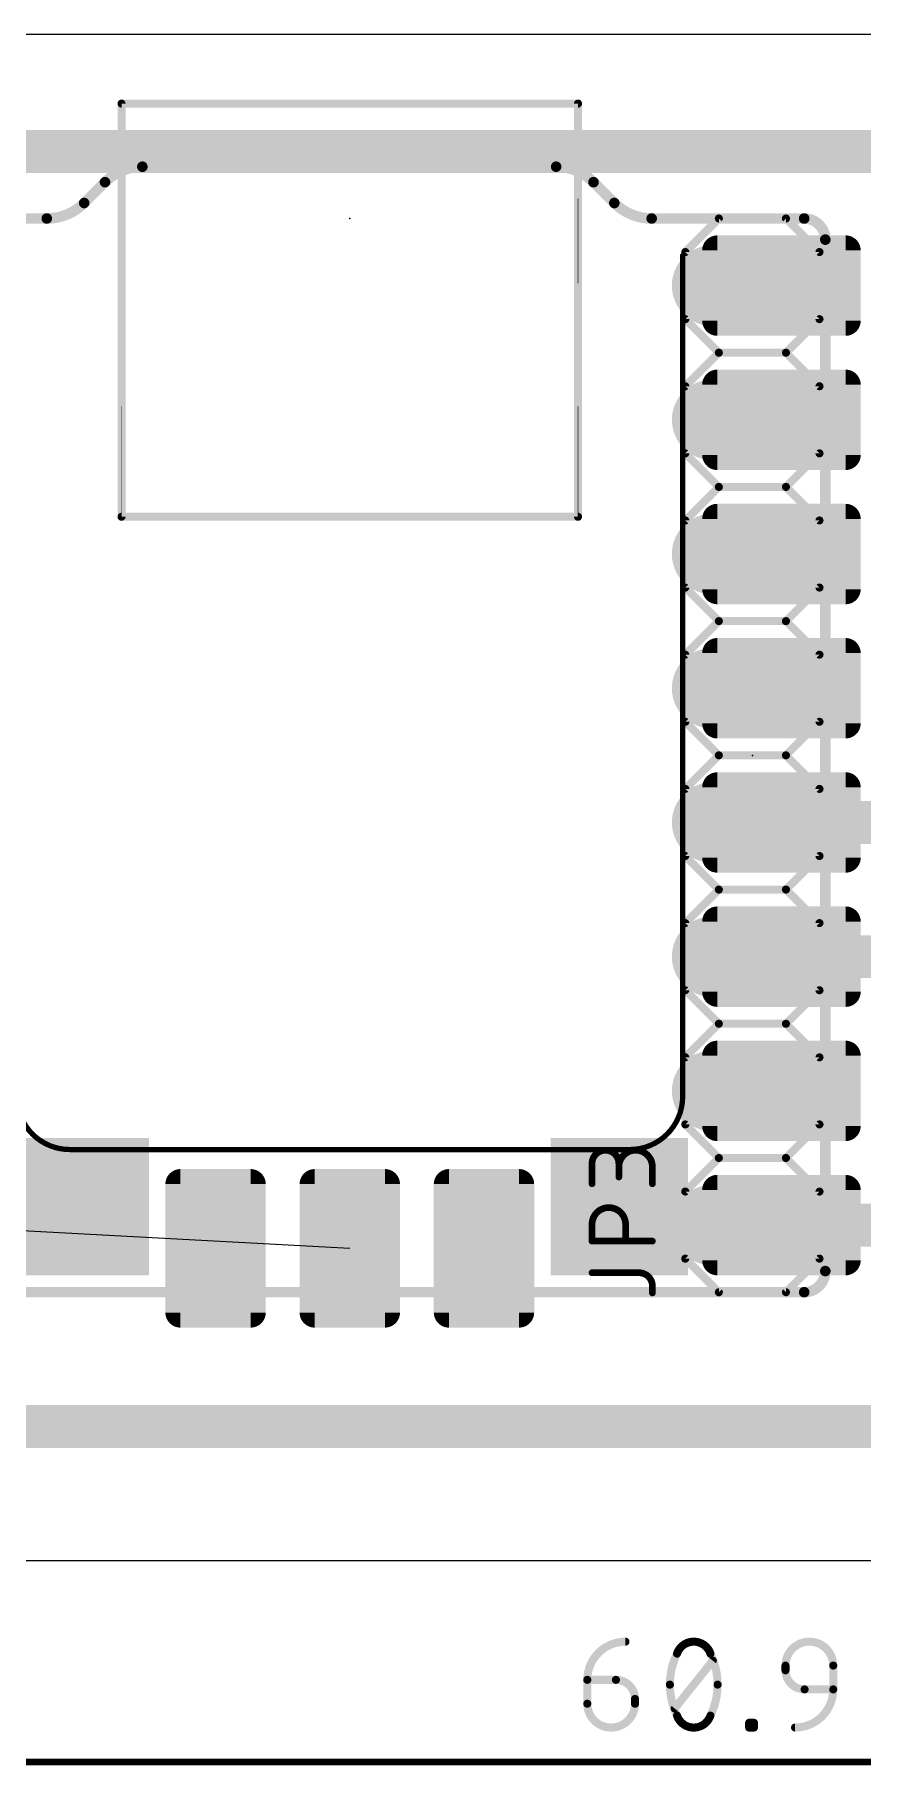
# Model space of a CAD drawing. Extents: x 37 to 104.2, y 46.2 to 81.
# Drawn here: x 60.07 to 75.74, y 48.2 to 80.95 of the extents above; entities that cross this region are included whole.
import ezdxf

# ---------------------------------------------------------------- set-up
doc = ezdxf.new("R2010")
doc.units = 0
for name, color, linetype in [('1', 12, 'CONTINUOUS'), ('17', 110, 'CONTINUOUS'), ('19', 53, 'CONTINUOUS'), ('20', 31, 'CONTINUOUS'), ('21', 253, 'CONTINUOUS'), ('23', 53, 'CONTINUOUS'), ('25', 253, 'CONTINUOUS'), ('41', 12, 'CONTINUOUS'), ('51', 253, 'CONTINUOUS')]:
    doc.layers.add(name, color=color, linetype=linetype)

# ---------------------------------------------------------------- blocks, each defined once
blk = doc.blocks.new('RECT')
blk.add_solid([(-0.5, -0.5), (0.5, -0.5), (-0.5, 0.5), (0.5, 0.5)])
blk = doc.blocks.new('RECT480000X304000R30')
at = {"const_width": 0.285}
blk.add_lwpolyline([(1.3575, -0.665), (1.3575, 0.665, 0.4142), (1.215, 0.8075), (-1.215, 0.8075, 0.4142), (-1.3575, 0.665), (-1.3575, -0.665, 0.4142), (-1.215, -0.8075), (1.215, -0.8075, 0.4142)], format="xyb", close=True, dxfattribs=at)
blk.add_solid([(-1.2404, -0.6904), (1.2404, -0.6904), (-1.2404, 0.6904), (1.2404, 0.6904)])
blk = doc.blocks.new('LONGP100')
at = {"const_width": 1}
blk.add_lwpolyline([(-0.5, 0), (0.5, 0)], dxfattribs=at)
at = {"const_width": 0.5}
for points in [[(-0.5, 0.25, 1), (-0.5, -0.25)], [(0.5, -0.25, 1), (0.5, 0.25)]]:
    blk.add_lwpolyline(points, format="xyb", dxfattribs=at)

msp = doc.modelspace()

# ---------------------------------------------------------------- linework, layer by layer
at = {"layer": '1'}
for points, const_width in [([(77.47, 78.74), (45.72, 78.74)], 0.8128), ([(74.21, 66.04), (79.44, 66.04)], 0.8128), ([(74.21, 63.5), (79.48, 63.5)], 0.8128), ([(74.21, 58.42), (78.74, 58.42)], 0.8128), ([(87.63, 54.61), (55.88, 54.61)], 0.8128), ([(72.1886, 49.2719), (72.9111, 50.1751)], 0.1524), ([(74.2867, 49.9944), (74.2867, 50.0847)], 0.1524), ([(75.1898, 50.0847), (75.1898, 49.6332)], 0.1524), ([(70.5352, 49.8138), (71.0771, 49.8138)], 0.1524), ([(70.5352, 49.3623), (70.5352, 49.8138)], 0.1524), ([(71.4383, 49.4526), (71.4383, 49.3623)], 0.1524), ([(75.1898, 49.6332), (74.6479, 49.6332)], 0.1524), ([(73.5989, 48.9107), (73.5989, 49.001)], 0.1524), ([(73.5989, 49.001), (73.6892, 49.001)], 0.1524), ([(73.6892, 48.9107), (73.5989, 48.9107)], 0.1524), ([(73.6892, 49.001), (73.6892, 48.9107)], 0.1524), ([(43.245, 48.26), (104.055, 48.26)], 0.13)]:
    msp.add_lwpolyline(points, dxfattribs=dict(at, const_width=const_width))
for points, const_width in [([(74.21, 66.2432, 1), (74.21, 65.8368)], 0.4064), ([(74.21, 63.7032, 1), (74.21, 63.2968)], 0.4064), ([(74.21, 58.6232, 1), (74.21, 58.2168)], 0.4064), ([(71.2577, 50.5363, 0.4142), (70.5352, 49.8138)], 0.1524), ([(71.2577, 50.4982, 1), (71.2577, 50.5744)], 0.0762), ([(72.5499, 50.5363, 0.3205), (72.2338, 50.3105)], 0.1524), ([(72.866, 50.3105, 0.3205), (72.5499, 50.5363)], 0.1524), ([(72.5499, 50.5744, 1), (72.5499, 50.4982)], 0.0762), ([(72.5499, 50.4982, 1), (72.5499, 50.5744)], 0.0762), ([(75.1898, 50.0847, 1), (74.2867, 50.0847)], 0.1524), ([(72.2338, 50.3105, 0.1139), (72.0983, 49.7235)], 0.1524), ([(72.1977, 50.3229, 1), (72.2698, 50.2982)], 0.0762), ([(72.268, 50.2938, 1), (72.1995, 50.3272)], 0.0762), ([(72.9002, 50.3272, 1), (72.8317, 50.2938)], 0.0762), ([(73.0014, 49.7235, 0.1139), (72.866, 50.3105)], 0.1524), ([(72.8299, 50.2982, 1), (72.902, 50.3229)], 0.0762), ([(72.9409, 50.1513, 1), (72.8814, 50.1989)], 0.0762), ([(74.3248, 50.0847, 1), (74.2486, 50.0847)], 0.0762), ([(74.2486, 50.0847, 1), (74.3248, 50.0847)], 0.0762), ([(75.2279, 50.0847, 1), (75.1517, 50.0847)], 0.0762), ([(75.1517, 50.0847, 1), (75.2279, 50.0847)], 0.0762), ([(70.5352, 49.8519, 1), (70.5352, 49.7757)], 0.0762), ([(70.5733, 49.8138, 1), (70.4971, 49.8138)], 0.0762), ([(70.4971, 49.8138, 1), (70.5733, 49.8138)], 0.0762), ([(71.4383, 49.4526, 0.4142), (71.0771, 49.8138)], 0.1524), ([(71.0771, 49.8519, 1), (71.0771, 49.7757)], 0.0762), ([(71.0771, 49.7757, 1), (71.0771, 49.8519)], 0.0762), ([(72.0983, 49.7235, 0.1139), (72.2338, 49.1365)], 0.1524), ([(72.1364, 49.7235, 1), (72.0602, 49.7235)], 0.0762), ([(72.866, 49.1365, 0.1139), (73.0014, 49.7235)], 0.1524), ([(73.0395, 49.7235, 1), (72.9633, 49.7235)], 0.0762), ([(74.2867, 49.9944, 0.4142), (74.6479, 49.6332)], 0.1524), ([(74.3248, 49.9944, 1), (74.2486, 49.9944)], 0.0762), ([(74.2486, 49.9944, 1), (74.3248, 49.9944)], 0.0762), ([(71.4764, 49.4526, 1), (71.4002, 49.4526)], 0.0762), ([(71.4002, 49.4526, 1), (71.4764, 49.4526)], 0.0762), ([(72.0602, 49.7235, 1), (72.1364, 49.7235)], 0.0762), ([(72.9633, 49.7235, 1), (73.0395, 49.7235)], 0.0762), ([(74.4673, 48.9107, 0.4142), (75.1898, 49.6332)], 0.1524), ([(74.6479, 49.6713, 1), (74.6479, 49.5951)], 0.0762), ([(74.6479, 49.5951, 1), (74.6479, 49.6713)], 0.0762), ([(75.2279, 49.6332, 1), (75.1517, 49.6332)], 0.0762), ([(75.1517, 49.6332, 1), (75.2279, 49.6332)], 0.0762), ([(75.1898, 49.5951, 1), (75.1898, 49.6713)], 0.0762), ([(70.5352, 49.3623, 1), (71.4383, 49.3623)], 0.1524), ([(70.5733, 49.3623, 1), (70.4971, 49.3623)], 0.0762), ([(70.4971, 49.3623, 1), (70.5733, 49.3623)], 0.0762), ([(71.4764, 49.3623, 1), (71.4002, 49.3623)], 0.0762), ([(71.4002, 49.3623, 1), (71.4764, 49.3623)], 0.0762), ([(72.1589, 49.2957, 1), (72.2184, 49.2481)], 0.0762), ([(72.2698, 49.1488, 1), (72.1977, 49.1241)], 0.0762), ([(72.2338, 49.1365, 0.3205), (72.5499, 48.9107)], 0.1524), ([(72.1995, 49.1198, 1), (72.268, 49.1532)], 0.0762), ([(72.5499, 48.9107, 0.3205), (72.866, 49.1365)], 0.1524), ([(72.8317, 49.1532, 1), (72.9002, 49.1198)], 0.0762), ([(72.902, 49.1241, 1), (72.8299, 49.1488)], 0.0762), ([(72.5499, 48.9488, 1), (72.5499, 48.8726)], 0.0762), ([(72.5499, 48.8726, 1), (72.5499, 48.9488)], 0.0762), ([(73.637, 49.001, 1), (73.5608, 49.001)], 0.0762), ([(73.5989, 49.0391, 1), (73.5989, 48.9629)], 0.0762), ([(73.5989, 48.9488, 1), (73.5989, 48.8726)], 0.0762), ([(73.5608, 48.9107, 1), (73.637, 48.9107)], 0.0762), ([(73.7273, 49.001, 1), (73.6511, 49.001)], 0.0762), ([(73.6511, 48.9107, 1), (73.7273, 48.9107)], 0.0762), ([(73.6892, 48.9629, 1), (73.6892, 49.0391)], 0.0762), ([(73.6892, 48.8726, 1), (73.6892, 48.9488)], 0.0762), ([(74.4673, 48.9488, 1), (74.4673, 48.8726)], 0.0762)]:
    msp.add_lwpolyline(points, format="xyb", dxfattribs=dict(at, const_width=const_width))
at = {"layer": '19'}
msp.add_line((66.04, 57.98), (57.87, 58.42), dxfattribs=at)
at = {"layer": '20'}
for p, q in [((104.12, 80.95), (43.18, 80.95)), ((43.18, 52.07), (104.12, 52.07))]:
    msp.add_line(p, q, dxfattribs=at)
at = {"layer": '20', "const_width": 0.1}
for points in [[(72.34, 76.77), (72.34, 60.85)], [(71.34, 59.85), (60.74, 59.85)]]:
    msp.add_lwpolyline(points, dxfattribs=at)
at = {"layer": '20'}
for points, const_width in [([(72.365, 76.77, 1), (72.315, 76.77)], 0.05), ([(59.74, 60.85, 0.4142), (60.74, 59.85)], 0.1), ([(71.34, 59.85, 0.4142), (72.34, 60.85)], 0.1), ([(72.365, 60.85, 1), (72.315, 60.85)], 0.05), ([(72.315, 60.85, 1), (72.365, 60.85)], 0.05), ([(60.74, 59.875, 1), (60.74, 59.825)], 0.05), ([(60.74, 59.825, 1), (60.74, 59.875)], 0.05), ([(71.34, 59.875, 1), (71.34, 59.825)], 0.05), ([(71.34, 59.825, 1), (71.34, 59.875)], 0.05)]:
    msp.add_lwpolyline(points, format="xyb", dxfattribs=dict(at, const_width=const_width))
at = {"layer": '21'}
for points, const_width in [([(62.1142, 78.45, 0.1989), (61.4071, 78.1571)], 0.2), ([(62.1142, 78.5, 1), (62.1142, 78.4)], 0.1), ([(62.1142, 78.4, 1), (62.1142, 78.5)], 0.1), ([(70.6529, 78.1571, 0.1989), (69.9458, 78.45)], 0.2), ([(69.9458, 78.5, 1), (69.9458, 78.4)], 0.1), ([(69.9458, 78.4, 1), (69.9458, 78.5)], 0.1), ([(61.3718, 78.1925, 1), (61.4425, 78.1218)], 0.1), ([(61.4425, 78.1218, 1), (61.3718, 78.1925)], 0.1), ([(70.6882, 78.1925, 1), (70.6175, 78.1218)], 0.1), ([(70.6175, 78.1218, 1), (70.6882, 78.1925)], 0.1), ([(60.3058, 77.47, 0.1989), (61.0129, 77.7629)], 0.2), ([(60.9775, 77.7982, 1), (61.0482, 77.7275)], 0.1), ([(61.0482, 77.7275, 1), (60.9775, 77.7982)], 0.1), ([(71.0471, 77.7629, 0.1989), (71.7542, 77.47)], 0.2), ([(71.0825, 77.7982, 1), (71.0118, 77.7275)], 0.1), ([(71.0118, 77.7275, 1), (71.0825, 77.7982)], 0.1), ([(60.3058, 77.52, 1), (60.3058, 77.42)], 0.1), ([(60.3058, 77.42, 1), (60.3058, 77.52)], 0.1), ([(71.7542, 77.52, 1), (71.7542, 77.42)], 0.1), ([(71.7542, 77.42, 1), (71.7542, 77.52)], 0.1), ([(73.025, 77.5081, 1), (73.025, 77.4319)], 0.0762), ([(73.0519, 77.4431, 1), (72.9981, 77.4969)], 0.0762), ([(74.3219, 77.4969, 1), (74.2681, 77.4431)], 0.0762), ([(74.295, 77.4319, 1), (74.295, 77.5081)], 0.0762), ([(75.04, 77.07, 0.4142), (74.64, 77.47)], 0.2), ([(74.64, 77.52, 1), (74.64, 77.42)], 0.1), ([(74.64, 77.42, 1), (74.64, 77.52)], 0.1), ([(75.09, 77.07, 1), (74.99, 77.07)], 0.1), ([(74.99, 77.07, 1), (75.09, 77.07)], 0.1), ([(72.4281, 76.835, 1), (72.3519, 76.835)], 0.0762), ([(72.3631, 76.8619, 1), (72.4169, 76.8081)], 0.0762), ([(74.9681, 76.835, 1), (74.8919, 76.835)], 0.0762), ([(74.9031, 76.8081, 1), (74.9569, 76.8619)], 0.0762), ([(72.3519, 75.565, 1), (72.4281, 75.565)], 0.0762), ([(72.4169, 75.5919, 1), (72.3631, 75.5381)], 0.0762), ([(74.8919, 75.565, 1), (74.9681, 75.565)], 0.0762), ([(74.9569, 75.5381, 1), (74.9031, 75.5919)], 0.0762), ([(73.025, 74.9681, 1), (73.025, 74.8919)], 0.0762), ([(73.0519, 74.9031, 1), (72.9981, 74.9569)], 0.0762), ([(72.9981, 74.9031, 1), (73.0519, 74.9569)], 0.0762), ([(74.3219, 74.9569, 1), (74.2681, 74.9031)], 0.0762), ([(74.2681, 74.9569, 1), (74.3219, 74.9031)], 0.0762), ([(74.295, 74.8919, 1), (74.295, 74.9681)], 0.0762), ([(72.4281, 74.295, 1), (72.3519, 74.295)], 0.0762), ([(72.3631, 74.3219, 1), (72.4169, 74.2681)], 0.0762), ([(74.9681, 74.295, 1), (74.8919, 74.295)], 0.0762), ([(74.9031, 74.2681, 1), (74.9569, 74.3219)], 0.0762), ([(72.3519, 73.025, 1), (72.4281, 73.025)], 0.0762), ([(72.4169, 73.0519, 1), (72.3631, 72.9981)], 0.0762), ([(74.8919, 73.025, 1), (74.9681, 73.025)], 0.0762), ([(74.9569, 72.9981, 1), (74.9031, 73.0519)], 0.0762), ([(73.025, 72.4281, 1), (73.025, 72.3519)], 0.0762), ([(73.0519, 72.3631, 1), (72.9981, 72.4169)], 0.0762), ([(72.9981, 72.3631, 1), (73.0519, 72.4169)], 0.0762), ([(74.3219, 72.4169, 1), (74.2681, 72.3631)], 0.0762), ([(74.2681, 72.4169, 1), (74.3219, 72.3631)], 0.0762), ([(74.295, 72.3519, 1), (74.295, 72.4281)], 0.0762), ([(72.4281, 71.755, 1), (72.3519, 71.755)], 0.0762), ([(72.3631, 71.7819, 1), (72.4169, 71.7281)], 0.0762), ([(74.9681, 71.755, 1), (74.8919, 71.755)], 0.0762), ([(74.9031, 71.7281, 1), (74.9569, 71.7819)], 0.0762), ([(72.3519, 70.485, 1), (72.4281, 70.485)], 0.0762), ([(72.4169, 70.5119, 1), (72.3631, 70.4581)], 0.0762), ([(74.8919, 70.485, 1), (74.9681, 70.485)], 0.0762), ([(74.9569, 70.4581, 1), (74.9031, 70.5119)], 0.0762), ([(73.025, 69.8881, 1), (73.025, 69.8119)], 0.0762), ([(73.0519, 69.8231, 1), (72.9981, 69.8769)], 0.0762), ([(72.9981, 69.8231, 1), (73.0519, 69.8769)], 0.0762), ([(74.3219, 69.8769, 1), (74.2681, 69.8231)], 0.0762), ([(74.2681, 69.8769, 1), (74.3219, 69.8231)], 0.0762), ([(74.295, 69.8119, 1), (74.295, 69.8881)], 0.0762), ([(72.4281, 69.215, 1), (72.3519, 69.215)], 0.0762), ([(72.3631, 69.2419, 1), (72.4169, 69.1881)], 0.0762), ([(74.9681, 69.215, 1), (74.8919, 69.215)], 0.0762), ([(74.9031, 69.1881, 1), (74.9569, 69.2419)], 0.0762), ([(72.3519, 67.945, 1), (72.4281, 67.945)], 0.0762), ([(72.4169, 67.9719, 1), (72.3631, 67.9181)], 0.0762), ([(74.8919, 67.945, 1), (74.9681, 67.945)], 0.0762), ([(74.9569, 67.9181, 1), (74.9031, 67.9719)], 0.0762), ([(73.025, 67.3481, 1), (73.025, 67.2719)], 0.0762), ([(73.0519, 67.2831, 1), (72.9981, 67.3369)], 0.0762), ([(72.9981, 67.2831, 1), (73.0519, 67.3369)], 0.0762), ([(74.3219, 67.3369, 1), (74.2681, 67.2831)], 0.0762), ([(74.2681, 67.3369, 1), (74.3219, 67.2831)], 0.0762), ([(74.295, 67.2719, 1), (74.295, 67.3481)], 0.0762), ([(72.4281, 66.675, 1), (72.3519, 66.675)], 0.0762), ([(72.3631, 66.7019, 1), (72.4169, 66.6481)], 0.0762), ([(74.9681, 66.675, 1), (74.8919, 66.675)], 0.0762), ([(74.9031, 66.6481, 1), (74.9569, 66.7019)], 0.0762), ([(72.3519, 65.405, 1), (72.4281, 65.405)], 0.0762), ([(72.4169, 65.4319, 1), (72.3631, 65.3781)], 0.0762), ([(74.8919, 65.405, 1), (74.9681, 65.405)], 0.0762), ([(74.9569, 65.3781, 1), (74.9031, 65.4319)], 0.0762), ([(73.025, 64.8081, 1), (73.025, 64.7319)], 0.0762), ([(73.0519, 64.7431, 1), (72.9981, 64.7969)], 0.0762), ([(72.9981, 64.7431, 1), (73.0519, 64.7969)], 0.0762), ([(74.3219, 64.7969, 1), (74.2681, 64.7431)], 0.0762), ([(74.2681, 64.7969, 1), (74.3219, 64.7431)], 0.0762), ([(74.295, 64.7319, 1), (74.295, 64.8081)], 0.0762), ([(72.4281, 64.135, 1), (72.3519, 64.135)], 0.0762), ([(72.3631, 64.1619, 1), (72.4169, 64.1081)], 0.0762), ([(74.9681, 64.135, 1), (74.8919, 64.135)], 0.0762), ([(74.9031, 64.1081, 1), (74.9569, 64.1619)], 0.0762), ([(72.3519, 62.865, 1), (72.4281, 62.865)], 0.0762), ([(72.4169, 62.8919, 1), (72.3631, 62.8381)], 0.0762), ([(74.8919, 62.865, 1), (74.9681, 62.865)], 0.0762), ([(74.9569, 62.8381, 1), (74.9031, 62.8919)], 0.0762), ([(73.025, 62.2681, 1), (73.025, 62.1919)], 0.0762), ([(73.0519, 62.2031, 1), (72.9981, 62.2569)], 0.0762), ([(72.9981, 62.2031, 1), (73.0519, 62.2569)], 0.0762), ([(74.3219, 62.2569, 1), (74.2681, 62.2031)], 0.0762), ([(74.2681, 62.2569, 1), (74.3219, 62.2031)], 0.0762), ([(74.295, 62.1919, 1), (74.295, 62.2681)], 0.0762), ([(72.4281, 61.595, 1), (72.3519, 61.595)], 0.0762), ([(72.3631, 61.6219, 1), (72.4169, 61.5681)], 0.0762), ([(74.9681, 61.595, 1), (74.8919, 61.595)], 0.0762), ([(74.9031, 61.5681, 1), (74.9569, 61.6219)], 0.0762), ([(72.3519, 60.325, 1), (72.4281, 60.325)], 0.0762), ([(72.4169, 60.3519, 1), (72.3631, 60.2981)], 0.0762), ([(74.8919, 60.325, 1), (74.9681, 60.325)], 0.0762), ([(74.9569, 60.2981, 1), (74.9031, 60.3519)], 0.0762), ([(73.025, 59.7281, 1), (73.025, 59.6519)], 0.0762), ([(73.0519, 59.6631, 1), (72.9981, 59.7169)], 0.0762), ([(72.9981, 59.6631, 1), (73.0519, 59.7169)], 0.0762), ([(74.3219, 59.7169, 1), (74.2681, 59.6631)], 0.0762), ([(74.2681, 59.7169, 1), (74.3219, 59.6631)], 0.0762), ([(74.295, 59.6519, 1), (74.295, 59.7281)], 0.0762), ([(72.4281, 59.055, 1), (72.3519, 59.055)], 0.0762), ([(72.3631, 59.0819, 1), (72.4169, 59.0281)], 0.0762), ([(74.9681, 59.055, 1), (74.8919, 59.055)], 0.0762), ([(74.9031, 59.0281, 1), (74.9569, 59.0819)], 0.0762), ([(72.3519, 57.785, 1), (72.4281, 57.785)], 0.0762), ([(72.4169, 57.8119, 1), (72.3631, 57.7581)], 0.0762), ([(74.64, 57.15, 0.4142), (75.04, 57.55)], 0.2), ([(74.8919, 57.785, 1), (74.9681, 57.785)], 0.0762), ([(74.9569, 57.7581, 1), (74.9031, 57.8119)], 0.0762), ([(75.09, 57.55, 1), (74.99, 57.55)], 0.1), ([(74.99, 57.55, 1), (75.09, 57.55)], 0.1), ([(73.025, 57.1881, 1), (73.025, 57.1119)], 0.0762), ([(72.9981, 57.1231, 1), (73.0519, 57.1769)], 0.0762), ([(74.2681, 57.1769, 1), (74.3219, 57.1231)], 0.0762), ([(74.295, 57.1119, 1), (74.295, 57.1881)], 0.0762), ([(74.64, 57.2, 1), (74.64, 57.1)], 0.1), ([(74.64, 57.1, 1), (74.64, 57.2)], 0.1)]:
    msp.add_lwpolyline(points, format="xyb", dxfattribs=dict(at, const_width=const_width))
for points, const_width in [([(62.1142, 78.45), (69.9458, 78.45)], 0.2), ([(61.0129, 77.7629), (61.4071, 78.1571)], 0.2), ([(70.6529, 78.1571), (71.0471, 77.7629)], 0.2), ([(57.44, 77.47), (60.3058, 77.47)], 0.2), ([(71.7542, 77.47), (74.64, 77.47)], 0.2), ([(72.39, 76.835), (73.025, 77.47)], 0.1524), ([(73.025, 77.47), (74.295, 77.47)], 0.1524), ([(74.295, 77.47), (74.93, 76.835)], 0.1524), ([(75.04, 77.07), (75.04, 57.55)], 0.2), ([(72.39, 75.565), (72.39, 76.835)], 0.1524), ([(74.93, 76.835), (74.93, 75.565)], 0.1524), ([(72.39, 75.565), (73.025, 74.93)], 0.1524), ([(74.295, 74.93), (74.93, 75.565)], 0.1524), ([(72.39, 74.295), (73.025, 74.93)], 0.1524), ([(73.025, 74.93), (74.295, 74.93)], 0.1524), ([(74.295, 74.93), (74.93, 74.295)], 0.1524), ([(72.39, 73.025), (72.39, 74.295)], 0.1524), ([(74.93, 74.295), (74.93, 73.025)], 0.1524), ([(72.39, 73.025), (73.025, 72.39)], 0.1524), ([(74.295, 72.39), (74.93, 73.025)], 0.1524), ([(72.39, 71.755), (73.025, 72.39)], 0.1524), ([(73.025, 72.39), (74.295, 72.39)], 0.1524), ([(74.295, 72.39), (74.93, 71.755)], 0.1524), ([(72.39, 70.485), (72.39, 71.755)], 0.1524), ([(74.93, 71.755), (74.93, 70.485)], 0.1524), ([(73.025, 69.85), (72.39, 70.485)], 0.1524), ([(74.93, 70.485), (74.295, 69.85)], 0.1524), ([(72.39, 69.215), (73.025, 69.85)], 0.1524), ([(73.025, 69.85), (74.295, 69.85)], 0.1524), ([(74.295, 69.85), (74.93, 69.215)], 0.1524), ([(72.39, 67.945), (72.39, 69.215)], 0.1524), ([(74.93, 69.215), (74.93, 67.945)], 0.1524), ([(73.025, 67.31), (72.39, 67.945)], 0.1524), ([(74.93, 67.945), (74.295, 67.31)], 0.1524), ([(72.39, 66.675), (73.025, 67.31)], 0.1524), ([(73.025, 67.31), (74.295, 67.31)], 0.1524), ([(74.295, 67.31), (74.93, 66.675)], 0.1524), ([(72.39, 65.405), (72.39, 66.675)], 0.1524), ([(74.93, 66.675), (74.93, 65.405)], 0.1524), ([(72.39, 65.405), (73.025, 64.77)], 0.1524), ([(74.295, 64.77), (74.93, 65.405)], 0.1524), ([(72.39, 64.135), (73.025, 64.77)], 0.1524), ([(73.025, 64.77), (74.295, 64.77)], 0.1524), ([(74.295, 64.77), (74.93, 64.135)], 0.1524), ([(72.39, 62.865), (72.39, 64.135)], 0.1524), ([(74.93, 64.135), (74.93, 62.865)], 0.1524), ([(73.025, 62.23), (72.39, 62.865)], 0.1524), ([(74.93, 62.865), (74.295, 62.23)], 0.1524), ([(72.39, 61.595), (73.025, 62.23)], 0.1524), ([(73.025, 62.23), (74.295, 62.23)], 0.1524), ([(74.295, 62.23), (74.93, 61.595)], 0.1524), ([(72.39, 60.325), (72.39, 61.595)], 0.1524), ([(74.93, 61.595), (74.93, 60.325)], 0.1524), ([(73.025, 59.69), (72.39, 60.325)], 0.1524), ([(74.93, 60.325), (74.295, 59.69)], 0.1524), ([(72.39, 59.055), (73.025, 59.69)], 0.1524), ([(73.025, 59.69), (74.295, 59.69)], 0.1524), ([(74.295, 59.69), (74.93, 59.055)], 0.1524), ([(72.39, 57.785), (72.39, 59.055)], 0.1524), ([(74.93, 59.055), (74.93, 57.785)], 0.1524), ([(72.39, 57.785), (73.025, 57.15)], 0.1524), ([(74.295, 57.15), (74.93, 57.785)], 0.1524), ([(57.44, 57.15), (74.64, 57.15)], 0.2), ([(73.025, 57.15), (74.295, 57.15)], 0.1524)]:
    msp.add_lwpolyline(points, dxfattribs=dict(at, const_width=const_width))
at = {"layer": '23'}
for p in [(66.04, 77.47), (73.66, 67.31)]:
    msp.add_point(p, dxfattribs=at)
at = {"layer": '25'}
for points, const_width in [([(71.1327, 59.5832, 1), (70.6247, 59.5832)], 0.127), ([(70.6565, 59.5832, 1), (70.593, 59.5832)], 0.0635), ([(70.593, 59.5832, 1), (70.6565, 59.5832)], 0.0635), ([(71.1645, 59.5832, 1), (71.1009, 59.5832)], 0.0635), ([(71.1009, 59.5832, 1), (71.1645, 59.5832)], 0.0635), ([(71.7677, 59.5197, 1), (71.1327, 59.5197)], 0.127), ([(71.1009, 59.5197, 1), (71.1645, 59.5197)], 0.0635), ([(71.1009, 59.3292, 1), (71.1645, 59.3292)], 0.0635), ([(71.7995, 59.5197, 1), (71.736, 59.5197)], 0.0635), ([(71.736, 59.5197, 1), (71.7995, 59.5197)], 0.0635), ([(70.593, 59.2022, 1), (70.6565, 59.2022)], 0.0635), ([(71.736, 59.2022, 1), (71.7995, 59.2022)], 0.0635), ([(71.2597, 58.4338, 1), (70.6247, 58.4338)], 0.127), ([(70.6565, 58.4338, 1), (70.593, 58.4338)], 0.0635), ([(70.593, 58.4338, 1), (70.6565, 58.4338)], 0.0635), ([(71.2915, 58.4338, 1), (71.228, 58.4338)], 0.0635), ([(71.228, 58.4338, 1), (71.2915, 58.4338)], 0.0635), ([(70.6247, 58.1481, 1), (70.6247, 58.0846)], 0.0635), ([(70.593, 58.1163, 1), (70.6565, 58.1163)], 0.0635), ([(71.228, 58.1163, 1), (71.2915, 58.1163)], 0.0635), ([(71.7677, 58.0846, 1), (71.7677, 58.1481)], 0.0635), ([(70.6247, 57.5501, 1), (70.6247, 57.4866)], 0.0635), ([(71.5137, 57.5501, 1), (71.5137, 57.4866)], 0.0635), ([(71.7677, 57.2643, 0.4142), (71.5137, 57.5183)], 0.127), ([(71.5137, 57.4866, 1), (71.5137, 57.5501)], 0.0635), ([(71.7995, 57.2643, 1), (71.736, 57.2643)], 0.0635), ([(71.736, 57.2643, 1), (71.7995, 57.2643)], 0.0635), ([(71.736, 57.1373, 1), (71.7995, 57.1373)], 0.0635)]:
    msp.add_lwpolyline(points, format="xyb", dxfattribs=dict(at, const_width=const_width))
at = {"layer": '25', "const_width": 0.127}
for points in [[(70.6247, 59.2022), (70.6247, 59.5832)], [(71.1327, 59.5832), (71.1327, 59.3292)], [(71.7677, 59.2022), (71.7677, 59.5197)], [(70.6247, 58.1163), (70.6247, 58.4338)], [(71.2597, 58.4338), (71.2597, 58.1163)], [(71.7677, 58.1163), (70.6247, 58.1163)], [(70.6247, 57.5183), (71.5137, 57.5183)], [(71.7677, 57.2643), (71.7677, 57.1373)]]:
    msp.add_lwpolyline(points, dxfattribs=at)
at = {"layer": '51'}
for points, const_width in [([(70.36, 79.645), (61.72, 79.645)], 0.1524), ([(61.72, 71.825), (61.72, 79.645)], 0.1524), ([(70.36, 79.645), (70.36, 71.825)], 0.1524), ([(70.36, 76.245), (70.36, 77.845)], 0.01), ([(61.72, 71.825), (61.72, 73.915)], 0.01), ([(70.36, 71.825), (70.36, 73.915)], 0.01), ([(70.36, 71.825), (61.72, 71.825)], 0.1524), ([(61.72, 71.815), (61.72, 71.825)], 0.01), ([(70.36, 71.815), (70.36, 71.825)], 0.01)]:
    msp.add_lwpolyline(points, dxfattribs=dict(at, const_width=const_width))
for points, const_width in [([(61.72, 79.6831, 1), (61.72, 79.6069)], 0.0762), ([(61.7581, 79.645, 1), (61.6819, 79.645)], 0.0762), ([(70.3981, 79.645, 1), (70.3219, 79.645)], 0.0762), ([(70.36, 79.6069, 1), (70.36, 79.6831)], 0.0762), ([(70.3625, 77.845, 1), (70.3575, 77.845)], 0.005), ([(70.3575, 76.245, 1), (70.3625, 76.245)], 0.005), ([(61.7225, 73.915, 1), (61.7175, 73.915)], 0.005), ([(70.3625, 73.915, 1), (70.3575, 73.915)], 0.005), ([(61.72, 71.8631, 1), (61.72, 71.7869)], 0.0762), ([(61.6819, 71.825, 1), (61.7581, 71.825)], 0.0762), ([(61.7225, 71.825, 1), (61.7175, 71.825)], 0.005), ([(61.7175, 71.825, 1), (61.7225, 71.825)], 0.005), ([(61.7175, 71.815, 1), (61.7225, 71.815)], 0.005), ([(70.3219, 71.825, 1), (70.3981, 71.825)], 0.0762), ([(70.36, 71.7869, 1), (70.36, 71.8631)], 0.0762), ([(70.3625, 71.825, 1), (70.3575, 71.825)], 0.005), ([(70.3575, 71.825, 1), (70.3625, 71.825)], 0.005), ([(70.3575, 71.815, 1), (70.3625, 71.815)], 0.005)]:
    msp.add_lwpolyline(points, format="xyb", dxfattribs=dict(at, const_width=const_width))

# ---------------------------------------------------------------- block references
at = {"layer": '1'}
for p in [(74.21, 76.2), (74.21, 73.66), (74.21, 71.12), (74.21, 68.58), (74.21, 66.04), (74.21, 63.5), (74.21, 60.96), (74.21, 58.42)]:
    msp.add_blockref('RECT480000X304000R30', p, dxfattribs=at)
at = {"layer": '1', "rotation": 90}
for p in [(63.5, 57.98), (66.04, 57.98), (68.58, 57.98)]:
    msp.add_blockref('RECT480000X304000R30', p, dxfattribs=at)
at = {"layer": '17', "xscale": 1.524, "yscale": 1.524, "rotation": 180}
for p in [(73.66, 76.2), (73.66, 76.2), (73.66, 73.66), (73.66, 73.66), (73.66, 71.12), (73.66, 71.12), (73.66, 68.58), (73.66, 68.58), (73.66, 66.04), (73.66, 66.04), (73.66, 63.5), (73.66, 63.5), (73.66, 60.96), (73.66, 60.96), (73.66, 58.42), (73.66, 58.42)]:
    msp.add_blockref('LONGP100', p, dxfattribs=at)
at = {"layer": '41', "xscale": 2.6, "yscale": 2.6, "rotation": 270}
for p in [(60.94, 58.77), (71.14, 58.77)]:
    msp.add_blockref('RECT', p, dxfattribs=at)
at = {"layer": '51', "xscale": 0.508, "yscale": 0.508, "rotation": 90}
for p in [(73.66, 76.2), (73.66, 73.66), (73.66, 71.12), (73.66, 68.58), (73.66, 66.04), (73.66, 63.5), (73.66, 60.96), (73.66, 58.42)]:
    msp.add_blockref('RECT', p, dxfattribs=at)

doc.saveas('drawing.dxf')
